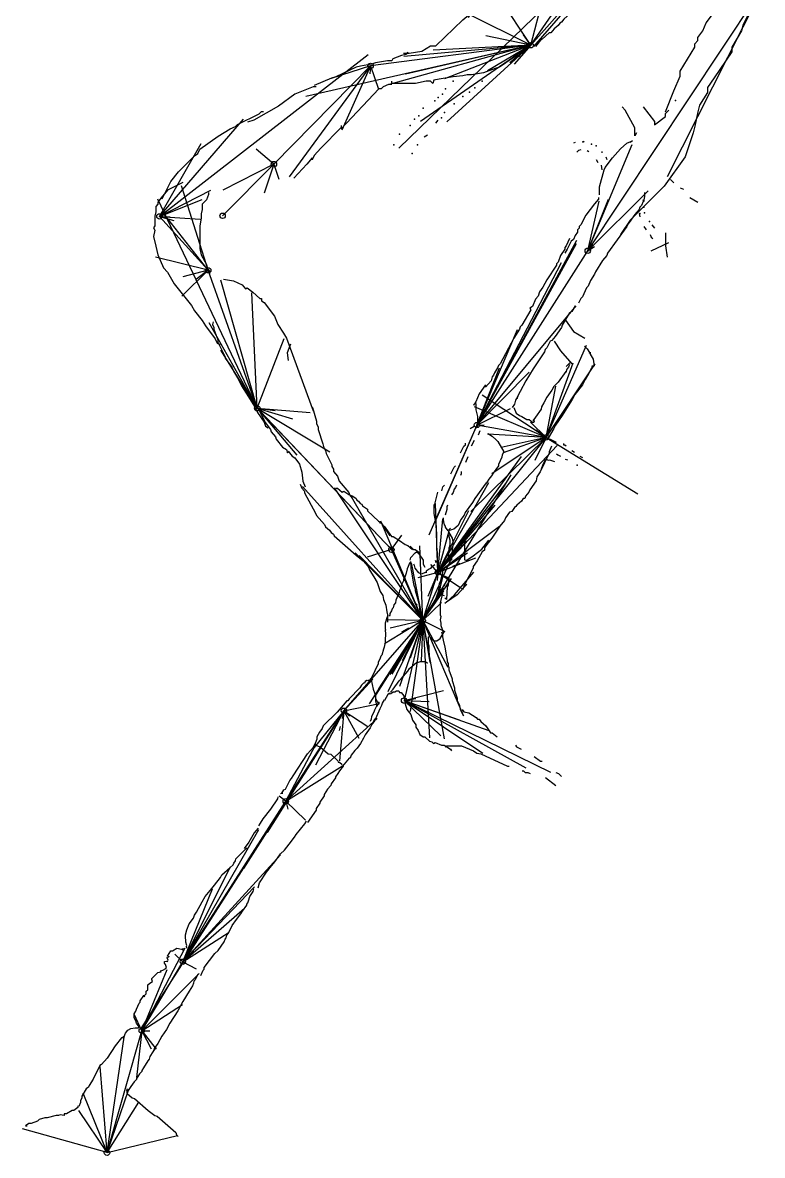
# Model space of a CAD drawing. Header units: millimetres. Extents: x -8 to 158, y -16 to 290.
# Drawn here: x 52.64 to 80.12, y -14.15 to 27.89 of the extents above; entities that cross this region are included whole.
import ezdxf

# ---------------------------------------------------------------- set-up
doc = ezdxf.new("R2010")
doc.units = ezdxf.units.MM
doc.linetypes.add('DASH', pattern=[0.6, 0.3, -0.3])

msp = doc.modelspace()

# ---------------------------------------------------------------- linework, layer by layer
at = {"layer": 'Shots', "color": 1}
for p, q in [((77.396, 33.688), (71.514, 27.054)), ((73.63, 19.424), (80.116, 29.174)), ((71.514, 27.054), (65.564, 26.29)), ((65.564, 26.29), (61.972, 22.642)), ((61.972, 22.642), (60.068, 20.724)), ((59.534, 18.7), (57.72, 20.702)), ((69.516, 12.956), (73.63, 19.424)), ((61.352, 13.578), (59.534, 18.7)), ((66.336, 8.33), (61.352, 13.578)), ((72.086, 12.498), (69.516, 12.956)), ((68.062, 7.486), (72.086, 12.498)), ((67.5, 5.696), (66.336, 8.33)), ((67.5, 5.696), (68.062, 7.486)), ((64.572, 2.352), (67.5, 5.696)), ((67.5, 5.696), (66.808, 2.728)), ((67.5, 5.696), (67.5, 5.696)), ((67.5, 5.696), (67.5, 5.696)), ((62.414, -1.008), (64.572, 2.352)), ((58.59, -6.966), (62.414, -1.008)), ((57.066, -9.526), (58.59, -6.966)), ((55.774, -14.054), (57.066, -9.526)), ((55.774, -14.054), (55.774, -14.054))]:
    msp.add_line(p, q, dxfattribs=at)
for centre in [(71.514, 27.054), (65.564, 26.29), (61.972, 22.642), (57.72, 20.702), (60.068, 20.724), (73.63, 19.424), (59.534, 18.7), (61.352, 13.578), (69.516, 12.956), (72.086, 12.498), (66.336, 8.33), (68.062, 7.486), (67.5, 5.696), (67.5, 5.696), (67.5, 5.696), (66.808, 2.728), (64.572, 2.352), (62.414, -1.008), (58.59, -6.966), (57.066, -9.526), (55.774, -14.054)]:
    msp.add_circle(centre, 0.1, dxfattribs=at)
at = {"layer": 'Sketch', "color": 0}
for points in [[(76.524, 24.586), (76.824, 25.366), (77.064, 25.906), (77.064, 26.086), (77.604, 26.986), (77.604, 27.106), (77.724, 27.226), (77.724, 27.346), (77.904, 27.586), (78.024, 27.886), (78.984, 29.146), (79.524, 29.806), (79.704, 29.926)], [(73.912, 29.136), (73.882, 29.076), (73.612, 28.866), (73.432, 28.656), (73.312, 28.566), (73.252, 28.476), (73.102, 28.386), (72.982, 28.236), (72.742, 28.026), (72.652, 27.906), (72.592, 27.876), (72.532, 27.786), (72.382, 27.666), (72.262, 27.516), (72.202, 27.516), (71.932, 27.276), (71.872, 27.246), (71.692, 27.006)], [(80.064, 29.146), (79.404, 27.826), (79.344, 27.586), (78.984, 26.986), (78.984, 26.806), (78.324, 25.846), (78.084, 25.486), (78.084, 25.306), (77.784, 24.826), (77.724, 24.586), (77.604, 24.046), (77.544, 23.806), (77.244, 22.906), (76.464, 21.826), (75.204, 20.566), (74.844, 20.026)], [(66.792, 26.756), (66.992, 26.756), (67.472, 26.836), (67.792, 27.036), (67.992, 27.036), (68.992, 27.996), (69.272, 28.236), (69.192, 28.076)], [(66.952, 26.796), (66.872, 26.716), (66.712, 26.676), (66.392, 26.556), (66.352, 26.476), (66.192, 26.476), (65.752, 26.396), (65.592, 26.356), (65.192, 26.276), (65.032, 26.236), (64.272, 25.876), (64.112, 25.836), (63.472, 25.556)], [(71.352, 26.876), (71.152, 26.756), (71.072, 26.636), (70.992, 26.676), (70.592, 26.396), (70.352, 26.236), (70.192, 26.196), (69.752, 26.036), (69.312, 25.956), (69.152, 25.956), (68.992, 25.916), (68.632, 25.876), (68.112, 25.796), (67.912, 25.756), (67.872, 25.636), (67.792, 25.716), (67.632, 25.716), (67.232, 25.636), (66.352, 25.636), (66.352, 25.716)], [(63.546, 25.514), (63.426, 25.514), (62.746, 25.234), (62.146, 24.794), (61.226, 24.274), (60.986, 24.194)], [(66.352, 25.596), (66.352, 25.596), (66.232, 25.596), (66.032, 25.516), (65.952, 25.436), (65.872, 25.436), (64.472, 23.956)], [(57.826, 21.354), (58.146, 21.994), (58.426, 22.354), (58.626, 22.554), (59.026, 22.954), (59.146, 23.034), (59.226, 23.194), (59.906, 23.674), (60.346, 23.954), (60.546, 24.034), (60.626, 24.114), (61.426, 24.514), (61.506, 24.594), (61.586, 24.594)], [(75.444, 23.806), (75.384, 23.686), (75.384, 23.986), (75.024, 24.646), (74.904, 24.766)], [(75.684, 24.766), (76.104, 24.226), (76.104, 24.106), (76.524, 24.406), (76.524, 24.526), (76.644, 24.646)], [(64.472, 24.076), (64.472, 23.996), (63.712, 23.236), (63.472, 22.956), (63.392, 22.796), (63.392, 22.876), (63.192, 22.636), (62.712, 22.116)], [(67.992, 24.156), (68.072, 24.276)], [(67.672, 23.716), (67.552, 23.636)], [(73.164, 23.446), (73.104, 23.416)], [(73.374, 23.176), (73.284, 23.146), (73.224, 23.086)], [(73.434, 23.476), (73.494, 23.476), (73.434, 23.446)], [(73.614, 23.146), (73.674, 23.116)], [(74.064, 21.496), (74.064, 21.796), (74.244, 22.426), (74.274, 22.516), (74.544, 22.876), (74.844, 23.206), (75.084, 23.416), (75.294, 23.506), (75.204, 23.446)], [(73.944, 22.816), (74.004, 22.696)], [(74.154, 23.116), (74.154, 23.056)], [(74.304, 22.906), (74.334, 22.816)], [(74.124, 22.606), (74.154, 22.426)], [(58.586, 21.954), (58.026, 21.674), (57.786, 21.394), (57.666, 21.234), (57.666, 21.154), (57.586, 21.074), (57.586, 20.874), (57.546, 20.714), (57.546, 20.354), (57.506, 20.274), (57.546, 20.194), (57.506, 19.954), (57.586, 19.594), (57.666, 19.274), (57.866, 18.794), (58.026, 18.634), (58.266, 18.194), (58.906, 17.394), (59.026, 17.194), (59.306, 16.834), (59.426, 16.634), (59.786, 16.154), (59.866, 15.994), (59.946, 15.954), (59.946, 15.914)], [(76.704, 22.066), (76.824, 21.946)], [(59.546, 21.594), (59.546, 21.514), (59.466, 21.314), (59.306, 21.154), (59.306, 20.954), (59.266, 20.794), (59.266, 20.634), (59.226, 20.354), (59.226, 19.514), (59.266, 19.274), (59.466, 18.914), (59.506, 18.754), (59.586, 18.674), (59.586, 18.514)], [(75.744, 21.586), (75.744, 21.436), (75.714, 21.316), (75.714, 21.256), (75.684, 21.316), (75.684, 21.256), (75.624, 21.106), (75.564, 21.046), (75.534, 20.956), (75.384, 20.776), (75.174, 20.476), (75.114, 20.416), (75.084, 20.326), (74.364, 19.336), (74.334, 19.246), (74.184, 19.066), (73.914, 18.646), (73.884, 18.556), (73.734, 18.316), (73.644, 18.106), (73.584, 18.046), (73.434, 17.716), (73.374, 17.656), (73.284, 17.476)], [(77.064, 21.766), (77.184, 21.706)], [(74.034, 21.406), (74.034, 21.346), (73.884, 21.166), (73.554, 20.746), (73.374, 20.386), (73.314, 20.326), (73.314, 20.266), (73.254, 20.206), (73.254, 20.116), (73.164, 19.996), (73.104, 19.846), (73.014, 19.786), (72.864, 19.486), (72.774, 19.336)], [(77.424, 21.406), (77.724, 21.226)], [(75.534, 20.806), (75.564, 20.686)], [(75.714, 20.326), (75.804, 20.206)], [(76.014, 20.386), (76.104, 20.266)], [(72.954, 19.876), (72.834, 19.606), (72.774, 19.546), (72.774, 19.486), (72.624, 19.246), (72.534, 19.006), (72.474, 18.946), (72.474, 18.886), (72.114, 18.346), (71.964, 18.076), (71.844, 17.896), (71.784, 17.746), (71.694, 17.626), (71.574, 17.356), (71.484, 17.296), (71.514, 17.236), (71.184, 16.666), (71.124, 16.606), (71.094, 16.516), (70.884, 16.186), (70.374, 15.226), (70.314, 15.166), (70.284, 15.076), (70.164, 14.896), (70.134, 14.806), (70.074, 14.746), (70.044, 14.596), (69.834, 14.356)], [(75.954, 20.026), (75.984, 19.936), (76.044, 19.876)], [(76.524, 20.086), (76.524, 19.606), (76.584, 19.186)], [(75.984, 19.426), (76.644, 19.726)], [(60.106, 18.374), (60.466, 18.314), (60.796, 18.164), (60.916, 18.014), (60.976, 18.044), (61.186, 17.894), (61.456, 17.654), (61.516, 17.654), (61.516, 17.564), (61.606, 17.504), (61.996, 16.994), (62.116, 16.694), (62.326, 16.364), (62.446, 16.184), (63.436, 13.484)], [(73.164, 17.386), (73.044, 17.176), (72.954, 17.116), (72.684, 16.666), (72.654, 16.576), (72.414, 16.246), (72.294, 16.096), (72.234, 16.066), (72.114, 15.826), (72.054, 15.766), (72.024, 15.676), (71.604, 15.046), (71.334, 14.596), (71.124, 14.206), (71.004, 13.996), (71.004, 13.936), (71.034, 14.026), (70.944, 13.876), (70.914, 13.726), (70.824, 13.606)], [(72.804, 16.846), (73.104, 16.426), (73.524, 16.186)], [(59.716, 16.784), (59.686, 16.694), (59.746, 16.574), (59.746, 16.514), (59.896, 16.124), (59.896, 16.034), (60.166, 15.494), (60.166, 15.434), (60.406, 15.104), (60.466, 14.954), (60.616, 14.714), (60.736, 14.504), (60.766, 14.414), (60.946, 14.144), (61.276, 13.604), (61.366, 13.424), (61.606, 13.064), (61.666, 12.914), (61.756, 12.854)], [(72.384, 16.066), (72.624, 15.706), (73.044, 15.226)], [(62.586, 15.954), (62.466, 15.634), (62.506, 15.354)], [(73.514, 15.886), (73.614, 15.786), (73.694, 15.646), (73.694, 15.606), (73.714, 15.666), (73.714, 15.586), (73.834, 15.406), (73.854, 15.226), (73.874, 15.146)], [(72.954, 15.206), (72.914, 15.106), (72.854, 15.026), (72.814, 14.906), (72.814, 14.946), (72.534, 14.546), (72.374, 14.386), (72.294, 14.246), (72.114, 13.986), (71.994, 13.786), (71.914, 13.626), (71.894, 13.546), (71.694, 13.246), (71.594, 13.106)], [(73.794, 15.166), (73.774, 15.066), (73.674, 14.886), (73.534, 14.646), (73.434, 14.446), (73.154, 14.086), (73.054, 13.906), (72.674, 13.306), (72.434, 12.946), (72.374, 12.826), (72.154, 12.466)], [(72.834, 15.126), (72.994, 15.286)], [(69.834, 14.446), (69.594, 14.116), (69.474, 13.816), (69.384, 13.696), (69.444, 13.756)], [(61.336, 13.664), (61.666, 13.034), (61.846, 12.794), (61.876, 12.704), (62.026, 12.524), (62.056, 12.434), (62.296, 12.134), (62.446, 12.044), (62.476, 11.924), (62.506, 11.984), (62.656, 11.804), (62.746, 11.744), (62.926, 11.504), (63.016, 11.204), (63.046, 10.874), (63.136, 10.664)], [(63.436, 13.574), (63.406, 13.604), (63.556, 13.094), (63.556, 13.004), (63.616, 12.884), (63.616, 12.794), (63.796, 12.254), (63.826, 12.104), (63.886, 12.014), (63.916, 11.894), (64.126, 11.474), (64.126, 11.414), (64.186, 11.324), (64.186, 11.234), (64.336, 11.054), (64.396, 10.874), (64.756, 10.454), (64.786, 10.364), (64.876, 10.244)], [(69.474, 13.756), (69.474, 13.516), (69.534, 13.276), (69.534, 13.006), (69.504, 12.946)], [(70.884, 13.606), (70.974, 13.396), (71.094, 13.306), (71.184, 13.276), (71.364, 13.156), (71.454, 13.156), (71.574, 13.066), (71.634, 13.066)], [(69.264, 12.826), (69.414, 12.916)], [(69.624, 12.736), (69.564, 12.586)], [(69.914, 12.646), (70.074, 12.546), (70.234, 12.406), (70.294, 12.346), (70.514, 11.966), (70.454, 11.846), (70.434, 11.766), (70.314, 11.486), (70.314, 11.446), (70.114, 11.166), (70.054, 11.066), (69.954, 10.946), (69.894, 10.846), (69.834, 10.766)], [(72.094, 12.506), (72.114, 12.466), (72.114, 12.646)], [(68.904, 11.926), (69.024, 12.166), (69.084, 12.226), (69.084, 12.286)], [(69.414, 12.376), (69.294, 12.166)], [(72.134, 12.506), (72.154, 12.446), (72.234, 12.426), (72.454, 12.326)], [(72.734, 12.266), (72.734, 12.226), (72.774, 12.226), (72.834, 12.186)], [(72.284, 12.176), (72.194, 11.966), (72.194, 11.906), (71.864, 11.216), (71.744, 11.036), (71.714, 10.886), (71.474, 10.556), (71.444, 10.466), (71.324, 10.316), (71.294, 10.226), (71.234, 10.226), (71.174, 10.136), (70.994, 9.986), (70.964, 9.926), (70.904, 9.896), (70.814, 9.746), (70.724, 9.716), (70.574, 9.506), (70.544, 9.416), (70.364, 9.206), (70.064, 8.756), (69.884, 8.516), (69.794, 8.396), (69.794, 8.306), (69.704, 8.246), (69.524, 7.916), (69.374, 7.706), (69.374, 7.646), (69.074, 7.076), (68.984, 6.836), (68.954, 6.896)], [(69.174, 11.776), (69.084, 11.566)], [(72.474, 11.886), (72.514, 11.846), (72.614, 11.806)], [(73.034, 12.006), (73.134, 11.946)], [(73.334, 11.806), (73.434, 11.746)], [(68.544, 11.146), (68.664, 11.386), (68.724, 11.446)], [(71.914, 11.326), (71.974, 11.506), (72.074, 11.686), (72.174, 11.646), (72.214, 11.666), (72.394, 11.606)], [(72.794, 11.686), (72.874, 11.666)], [(68.934, 11.236), (68.934, 11.146), (68.904, 11.086)], [(62.954, 10.766), (63.014, 10.616), (63.104, 10.496), (63.104, 10.436), (63.524, 9.686), (63.554, 9.596), (63.854, 9.266), (63.884, 9.176), (64.034, 9.056), (64.094, 8.966), (64.184, 8.906), (64.214, 8.846), (65.024, 8.126), (65.294, 7.916), (65.474, 7.706), (65.534, 7.556), (65.684, 7.316), (65.804, 7.106), (65.924, 6.776), (66.014, 6.626), (66.044, 6.476), (66.134, 6.266), (66.164, 6.026), (66.194, 5.906), (66.194, 5.636)], [(64.274, 10.616), (64.334, 10.616), (64.514, 10.466), (64.574, 10.496), (64.754, 10.376), (64.904, 10.316), (65.024, 10.226), (65.054, 10.166), (65.114, 10.136), (65.174, 10.046), (65.234, 10.016), (65.264, 9.956), (65.444, 9.836), (65.444, 9.776), (65.864, 9.386), (65.954, 9.326), (66.284, 8.846)], [(68.214, 10.516), (68.244, 10.666), (68.304, 10.726)], [(69.854, 10.806), (69.434, 10.226), (69.354, 10.086), (69.074, 9.706), (69.034, 9.606), (68.914, 9.446), (68.814, 9.226), (68.654, 9.086), (68.574, 9.066), (68.494, 9.046), (68.454, 9.066)], [(68.754, 10.726), (68.724, 10.636), (68.664, 10.576), (68.634, 10.456), (68.574, 10.366)], [(68.054, 10.466), (67.934, 10.016), (67.934, 9.896)], [(67.914, 10.006), (67.914, 9.666), (67.994, 9.206), (67.994, 9.066), (68.014, 8.926), (68.014, 8.306), (68.034, 8.266), (68.034, 7.946), (67.994, 7.846), (67.974, 7.926)], [(68.424, 9.976), (68.394, 9.916), (68.394, 9.826), (68.334, 9.616)], [(68.254, 9.506), (68.254, 9.446), (68.274, 9.366), (68.294, 9.246), (68.334, 9.206), (68.334, 9.166), (68.434, 9.026), (68.534, 9.126)], [(66.074, 9.206), (66.344, 8.816), (66.404, 8.816), (66.644, 8.666), (66.854, 8.516), (66.944, 8.486), (67.124, 8.336), (67.064, 8.426)], [(68.474, 8.966), (68.594, 8.756), (68.624, 8.636), (68.624, 8.486), (68.594, 8.336), (68.594, 8.216), (68.564, 8.156), (68.564, 7.946), (68.444, 7.946), (68.444, 8.006), (68.474, 8.066), (68.474, 8.246), (68.504, 8.366), (68.504, 8.486)], [(68.474, 8.876), (68.474, 8.816), (68.504, 8.696), (68.504, 8.456), (68.474, 8.396), (68.474, 8.246), (68.444, 8.186)], [(67.034, 8.456), (67.154, 8.336), (67.214, 8.336), (67.394, 8.216), (67.394, 8.216)], [(67.034, 7.946), (67.064, 8.036), (67.214, 8.216), (67.274, 8.246), (67.334, 8.216), (67.514, 7.946), (67.514, 7.796), (67.574, 7.676)], [(67.954, 7.766), (67.814, 7.666), (67.794, 7.626), (67.734, 7.606), (67.634, 7.526), (67.634, 7.466), (67.594, 7.486), (67.454, 7.426), (67.354, 7.466), (67.214, 7.646), (67.194, 7.746), (67.174, 7.786)], [(68.234, 7.766), (68.234, 7.466), (68.144, 7.136), (68.114, 7.076), (68.084, 6.806), (67.934, 6.386), (67.754, 6.146), (67.694, 6.026)], [(68.264, 7.406), (68.144, 6.956), (68.114, 6.686), (68.294, 6.626)], [(68.234, 7.346), (68.324, 7.346), (68.474, 7.286), (68.444, 7.016), (68.414, 6.956), (68.384, 6.476), (68.324, 6.536)], [(68.384, 6.386), (68.684, 6.656), (69.404, 7.496)], [(68.324, 7.076), (68.294, 6.986), (68.234, 6.926), (68.264, 6.866), (68.234, 6.806), (68.234, 6.716), (68.144, 6.356), (68.144, 5.906), (68.174, 5.846), (68.144, 5.726), (68.174, 5.606), (68.174, 5.516), (68.264, 5.276), (68.264, 5.336)], [(69.134, 7.046), (68.774, 6.656), (68.384, 6.386), (68.324, 6.326)], [(66.184, 5.836), (66.104, 5.596), (66.104, 5.396), (66.124, 5.356), (66.104, 5.316), (66.124, 5.236), (66.124, 5.156), (66.104, 5.016), (66.104, 4.896), (66.064, 4.716), (66.044, 4.636), (65.984, 4.416), (65.944, 4.376), (65.924, 4.296), (65.844, 4.136), (65.844, 4.096), (65.604, 3.576), (65.504, 3.456), (65.504, 3.416)], [(68.204, 5.276), (68.234, 5.156), (68.234, 5.096), (68.264, 4.976), (68.324, 4.706), (68.384, 4.346), (68.414, 4.226), (68.414, 4.166), (68.444, 4.106), (68.444, 4.016), (68.474, 3.956), (68.474, 3.866), (68.594, 3.536), (68.594, 3.476), (68.684, 3.206), (68.684, 3.116), (68.774, 2.816), (68.774, 2.726), (68.864, 2.546), (68.894, 2.396), (69.014, 2.156), (68.954, 2.336)], [(65.484, 3.496), (65.464, 3.456), (65.424, 3.476), (65.364, 3.436), (65.344, 3.376), (65.304, 3.376), (65.224, 3.296), (65.164, 3.196), (64.764, 2.796), (64.724, 2.716), (64.684, 2.716), (64.544, 2.556), (64.324, 2.296), (63.804, 1.796), (63.764, 1.696), (63.664, 1.556), (63.564, 1.376), (63.564, 1.296), (63.484, 1.076), (63.484, 1.016)], [(65.584, 3.496), (65.664, 3.156), (65.744, 2.916), (65.744, 2.716), (65.784, 2.556), (65.784, 2.496)], [(66.264, 3.016), (66.204, 2.956), (66.084, 2.736)], [(66.194, 2.966), (66.314, 2.996), (66.404, 3.056), (66.464, 3.056), (66.524, 3.086), (66.614, 3.086), (66.644, 3.026), (66.704, 3.026), (66.794, 2.906), (66.794, 2.846), (66.854, 2.726), (66.854, 2.606), (66.914, 2.396), (67.064, 2.216), (67.124, 2.006), (67.244, 1.826), (67.244, 1.736), (67.334, 1.616), (67.394, 1.466), (67.514, 1.376), (67.574, 1.376), (67.754, 1.226), (67.844, 1.196), (67.904, 1.136), (67.964, 1.166), (68.204, 1.076), (68.294, 1.076), (68.534, 0.926), (68.564, 0.866)], [(65.884, 2.676), (65.844, 2.636), (65.844, 2.596), (65.784, 2.516), (65.704, 2.376), (65.684, 2.296), (65.604, 2.136), (65.584, 2.036), (65.544, 1.956)], [(65.644, 1.876), (65.704, 1.956), (65.924, 2.436), (65.984, 2.556), (66.004, 2.636), (66.084, 2.756)], [(65.764, 2.796), (65.864, 2.596)], [(68.97, 2.396), (69.03, 2.306), (69.21, 2.276), (69.48, 2.096), (69.54, 2.036), (69.6, 2.036), (69.66, 1.946), (69.84, 1.796), (70.02, 1.526), (70.08, 1.526), (70.26, 1.376)], [(65.724, 2.056), (65.604, 1.816), (65.544, 1.716), (65.364, 1.456), (65.304, 1.336), (65.184, 1.136), (65.064, 0.956), (64.984, 0.876), (64.844, 0.696), (64.804, 0.596), (64.764, 0.596), (64.524, 0.296)], [(62.264, -0.704), (62.344, -0.584), (62.404, -0.564), (62.564, -0.244), (62.624, -0.164), (62.684, -0.064), (63.224, 0.756), (63.444, 0.996), (63.504, 1.136)], [(63.484, 1.116), (63.564, 1.056), (63.704, 0.996), (63.984, 0.756), (64.084, 0.736), (64.344, 0.496), (64.364, 0.436), (64.404, 0.436), (64.504, 0.356)], [(68.34, 1.016), (68.4, 1.046), (68.94, 1.046), (69.39, 0.866), (69.51, 0.776), (69.66, 0.746), (70.65, 0.296), (70.71, 0.296)], [(70.95, 1.076), (70.98, 1.016), (71.16, 0.926)], [(71.64, 0.656), (71.88, 0.476), (71.94, 0.476)], [(64.544, 0.336), (64.544, 0.296), (64.404, 0.116), (64.344, 0.016), (64.264, -0.104), (64.264, -0.144), (64.104, -0.364), (64.084, -0.424), (63.964, -0.564), (63.844, -0.764), (63.844, -0.804), (63.684, -1.044), (63.684, -1.084), (63.544, -1.284), (63.544, -1.344), (63.224, -1.804)], [(71.19, 0.116), (71.25, 0.116), (71.31, 0.056), (71.4, 0.056), (71.49, 0.026)], [(72.45, 0.056), (72.54, 0.026), (72.66, -0.094)], [(72.06, -0.124), (72.45, -0.424)], [(62.224, -0.724), (62.304, -0.704)], [(62.124, -0.844), (62.104, -0.924), (61.844, -1.304), (61.564, -1.664), (61.464, -1.824), (61.404, -1.924)], [(61.384, -2.004), (61.244, -2.184), (61.044, -2.524), (60.864, -2.764)], [(61.384, -4.224), (61.444, -4.044), (61.704, -3.644), (61.884, -3.404), (61.964, -3.324), (62.044, -3.204), (62.224, -2.964), (62.364, -2.824), (62.544, -2.604), (62.744, -2.344), (62.804, -2.244), (62.964, -2.044), (63.124, -1.844), (63.184, -1.744)], [(58.744, -6.464), (58.724, -6.404), (58.744, -6.364), (58.704, -6.244), (58.704, -6.164), (58.684, -6.084), (58.684, -5.964), (58.744, -5.784), (58.824, -5.564), (58.984, -5.344), (59.024, -5.244), (59.104, -5.124), (59.304, -4.744), (59.424, -4.544), (59.664, -4.244), (59.764, -4.124), (59.984, -3.844), (60.044, -3.744), (60.344, -3.464), (60.464, -3.364), (60.484, -3.304), (60.484, -3.304), (60.544, -3.224), (60.564, -3.144), (60.944, -2.764), (60.984, -2.744)], [(59.264, -7.484), (59.344, -7.284), (59.384, -7.244), (59.384, -7.184), (59.784, -6.664), (59.904, -6.544), (60.124, -6.224), (60.164, -6.124), (60.204, -6.084), (60.224, -5.984), (60.284, -5.904), (60.424, -5.624), (60.584, -5.404), (60.744, -5.184), (60.804, -5.084), (60.964, -4.864), (60.964, -4.824), (61.004, -4.784), (61.024, -4.704), (61.084, -4.544), (61.204, -4.364), (61.224, -4.264)], [(58.024, -6.764), (58.144, -6.564), (58.204, -6.564), (58.364, -6.464), (58.544, -6.504), (58.584, -6.524), (58.604, -6.464)], [(57.124, -8.204), (57.124, -8.264), (57.144, -8.224), (57.164, -8.264), (57.164, -8.224), (57.224, -8.164), (57.224, -8.064), (57.284, -8.004), (57.284, -7.824), (57.364, -7.764), (57.464, -7.704), (57.444, -7.624), (57.444, -7.584), (57.664, -7.364), (57.784, -7.344), (57.764, -7.304), (57.844, -7.284), (57.964, -7.224), (57.984, -7.184), (57.944, -7.064), (57.904, -7.024), (57.904, -6.964), (57.984, -6.944), (58.024, -6.964), (58.044, -6.904), (58.004, -6.824), (58.024, -6.784), (58.064, -6.784), (58.084, -6.744)], [(59.144, -7.424), (59.044, -7.644), (59.004, -7.684), (58.984, -7.764), (58.944, -7.864), (58.824, -8.064), (58.584, -8.444), (58.404, -8.784), (58.104, -9.244), (57.984, -9.484), (57.804, -9.724), (57.664, -10.004), (57.524, -10.184), (57.524, -10.224), (57.484, -10.284)], [(56.404, -9.784), (56.464, -9.624), (56.544, -9.504), (56.664, -9.444), (56.824, -9.424), (56.944, -9.424), (56.964, -9.384), (56.864, -9.244), (56.844, -9.164), (56.784, -9.044), (56.784, -8.904), (56.844, -8.804), (56.864, -8.724), (56.964, -8.504), (57.004, -8.464), (57.004, -8.424), (57.144, -8.224)], [(56.374, -9.734), (56.374, -9.794), (56.314, -9.794), (56.074, -10.094), (55.774, -10.544), (55.564, -10.784), (55.504, -10.814), (55.264, -11.324), (55.114, -11.564), (55.084, -11.624), (54.994, -11.684), (54.844, -11.954), (54.844, -12.014), (54.784, -12.134), (54.784, -12.194), (54.724, -12.344)], [(57.584, -10.144), (57.364, -10.484), (57.344, -10.584), (57.284, -10.644), (57.124, -10.904), (57.064, -11.004), (57.064, -11.044), (56.984, -11.124), (56.924, -11.224), (56.864, -11.304), (56.864, -11.344), (56.784, -11.424), (56.664, -11.604), (56.564, -11.744)], [(56.524, -11.684), (56.494, -11.774), (56.524, -11.864), (56.704, -12.014), (56.794, -12.044), (57.304, -12.494), (57.544, -12.674), (57.634, -12.704), (58.324, -13.304), (58.354, -13.394), (58.414, -13.454)], [(54.694, -12.314), (54.694, -12.374), (54.544, -12.494), (54.484, -12.494), (54.274, -12.614), (54.184, -12.614), (54.184, -12.674), (54.034, -12.644), (53.974, -12.674), (53.884, -12.674), (53.554, -12.764), (53.464, -12.764), (53.254, -12.824), (53.194, -12.884), (52.954, -12.974), (52.864, -12.974), (52.744, -13.064), (52.804, -13.064)]]:
    msp.add_lwpolyline(points, dxfattribs=at)
at = {"layer": 'Sketch', "color": 9}
for points in [[(69.154, 9.046), (69.114, 8.886), (69.074, 8.706), (69.054, 8.566), (69.054, 7.946)], [(69.094, 7.946), (69.134, 7.946), (69.374, 8.106), (69.694, 8.346), (69.954, 8.686)], [(67.044, 7.896), (67.044, 7.816), (67.064, 7.736), (67.064, 7.616), (67.084, 7.496), (67.164, 7.056), (67.184, 6.976), (67.224, 6.876), (67.224, 6.816), (67.304, 6.516), (67.364, 6.296), (67.384, 6.116), (67.404, 6.036), (67.404, 5.976), (67.444, 5.816)]]:
    msp.add_lwpolyline(points, dxfattribs=at)
at = {"layer": 'Sketch', "color": 3}
for points in [[(67.024, 7.856), (66.924, 7.616), (66.884, 7.456), (66.824, 7.276), (66.784, 7.236), (66.784, 7.176), (66.704, 6.996), (66.704, 6.936), (66.644, 6.816), (66.624, 6.736), (66.504, 6.456), (66.484, 6.356), (66.424, 6.276), (66.404, 6.176), (66.364, 6.136), (66.344, 6.056), (66.284, 5.956), (66.284, 5.896), (66.264, 5.856), (66.264, 5.896)], [(67.704, 5.096), (67.704, 4.836), (67.724, 4.756), (67.724, 4.536), (67.744, 4.456), (67.744, 4.336)], [(67.724, 5.126), (67.724, 5.126), (67.904, 4.946), (68.024, 4.946), (68.144, 5.036), (68.294, 5.276)], [(66.304, 3.036), (66.404, 3.156), (66.624, 3.456), (66.704, 3.536), (66.944, 3.816), (67.004, 3.916), (67.284, 4.156), (67.344, 4.156), (67.424, 4.176), (67.604, 4.176), (67.684, 4.116), (67.684, 4.116)]]:
    msp.add_lwpolyline(points, dxfattribs=at)
at = {"layer": 'Sketch', "color": 0}
for p in [(68.632, 25.716), (69.712, 25.716), (68.232, 25.236), (68.352, 25.436), (69.232, 25.316), (69.432, 25.476), (67.952, 24.996), (68.072, 25.116), (68.672, 24.876), (68.992, 25.156), (76.884, 25.006), (67.352, 24.436), (67.512, 24.716), (68.312, 24.556), (67.032, 24.076), (67.192, 24.316), (68.192, 24.356), (66.632, 23.756), (66.432, 23.356), (67.312, 23.356), (73.764, 23.386), (73.944, 23.326), (67.112, 23.036), (75.714, 21.046), (75.564, 20.806), (75.744, 20.836), (75.924, 20.506), (71.634, 13.096), (73.234, 11.466), (65.924, 9.326), (69.104, 7.016)]:
    msp.add_point(p, dxfattribs=at)
at = {"layer": 'XSect', "color": 1}
for p, q in [((77.396, 33.688), (66.618, 23.23)), ((77.396, 33.688), (71.618, 27.002)), ((71.514, 27.054), (74.564, 31.47)), ((71.514, 27.054), (72.358, 30.34)), ((80.116, 29.174), (76.576, 22.166)), ((71.514, 27.054), (70.36, 28.796)), ((71.514, 27.054), (69.148, 28.23)), ((71.514, 27.054), (69.848, 27.408)), ((71.514, 27.054), (71.244, 27.44)), ((71.514, 27.054), (63.154, 25.152)), ((71.514, 27.054), (66.252, 25.592)), ((71.514, 27.054), (66.804, 26.64)), ((71.514, 27.054), (66.862, 25.978)), ((71.514, 27.054), (67.424, 24.222)), ((71.514, 27.054), (67.888, 26.872)), ((71.514, 27.054), (68.308, 25.808)), ((71.514, 27.054), (68.394, 24.208)), ((71.514, 27.054), (69.91, 26.108)), ((71.514, 27.054), (70.742, 26.4)), ((71.514, 27.054), (70.894, 26.358)), ((57.72, 20.702), (65.476, 26.712)), ((65.564, 26.29), (62.538, 22.17)), ((65.564, 26.29), (64.1, 25.826)), ((65.564, 26.29), (64.496, 23.898)), ((65.564, 26.29), (65.86, 25.42)), ((57.72, 20.702), (60.842, 24.312)), ((57.72, 20.702), (59.27, 23.402)), ((61.972, 22.642), (61.318, 23.196)), ((73.63, 19.424), (75.284, 23.364)), ((61.972, 22.642), (60.072, 21.676)), ((61.972, 22.642), (61.616, 21.564)), ((61.972, 22.642), (62.162, 22.08)), ((57.72, 20.702), (59.636, 21.674)), ((59.534, 18.7), (58.538, 21.836)), ((73.63, 19.424), (75.88, 21.648)), ((61.352, 13.578), (57.664, 21.342)), ((57.72, 20.702), (59.31, 21.326)), ((73.63, 19.424), (74.398, 21.338)), ((73.63, 19.424), (74.05, 21.268)), ((57.72, 20.702), (59.236, 20.594)), ((57.72, 20.702), (58.116, 20.684)), ((57.72, 20.702), (58.262, 20.552)), ((59.534, 18.7), (57.898, 20.778)), ((69.516, 12.956), (73.23, 19.816)), ((69.516, 12.956), (73.208, 19.698)), ((59.534, 18.7), (57.572, 19.188)), ((69.516, 12.956), (72.652, 18.992)), ((59.534, 18.7), (58.558, 17.734)), ((59.534, 18.7), (58.59, 18.462)), ((59.534, 18.7), (59.096, 18.37)), ((61.352, 13.578), (60.004, 18.332)), ((61.352, 13.578), (61.154, 17.86)), ((69.516, 12.956), (73.202, 17.386)), ((61.352, 13.578), (59.572, 16.754)), ((69.516, 12.956), (71.024, 16.5)), ((61.352, 13.578), (62.35, 16.174)), ((61.352, 13.578), (59.996, 15.732)), ((72.086, 12.498), (73.59, 15.92)), ((72.086, 12.498), (73.084, 15.264)), ((72.086, 12.498), (73.906, 15.222)), ((69.516, 12.956), (70.35, 15.078)), ((69.516, 12.956), (71.46, 14.924)), ((72.086, 12.498), (72.446, 14.394)), ((72.086, 12.498), (69.708, 14.06)), ((61.352, 13.578), (63.324, 13.42)), ((61.352, 13.578), (64.052, 11.96)), ((61.352, 13.578), (62.826, 11.836)), ((61.352, 13.578), (62.018, 13.5)), ((61.352, 13.578), (62.66, 13.182)), ((66.336, 8.33), (61.476, 13.456)), ((72.086, 12.498), (69.428, 13.63)), ((69.516, 12.956), (70.758, 13.568)), ((72.086, 12.498), (72.94, 13.762)), ((72.086, 12.498), (71.504, 13.066)), ((69.516, 12.956), (67.724, 8.87)), ((69.516, 12.956), (67.946, 9.352)), ((72.086, 12.498), (71.72, 12.76)), ((68.062, 7.486), (72.5, 12.196)), ((72.086, 12.498), (69.282, 9.744)), ((72.086, 12.498), (69.906, 12.614)), ((72.086, 12.498), (70.068, 11.15)), ((72.086, 12.498), (70.414, 12.128)), ((72.086, 12.498), (70.49, 11.922)), ((72.086, 12.498), (71.664, 11.636)), ((72.086, 12.498), (75.496, 10.406)), ((68.062, 7.486), (71.168, 11.782)), ((67.5, 5.696), (70.786, 11.108)), ((67.5, 5.696), (63.04, 10.674)), ((67.5, 5.696), (64.226, 10.628)), ((68.062, 7.486), (70.62, 10.836)), ((68.062, 7.486), (69.96, 10.822)), ((67.5, 5.696), (64.818, 10.348)), ((68.062, 7.486), (67.98, 10.038)), ((68.062, 7.486), (70.188, 9.984)), ((68.062, 7.486), (69.208, 9.782)), ((67.5, 5.696), (65.944, 9.382)), ((68.062, 7.486), (68.252, 9.476)), ((66.336, 8.33), (66.726, 8.866)), ((68.062, 7.486), (70.352, 9.208)), ((68.062, 7.486), (68.48, 9.034)), ((67.5, 5.696), (67.398, 8.474)), ((68.062, 7.486), (69.136, 8.662)), ((67.5, 5.696), (64.996, 8.216)), ((67.5, 5.696), (65.146, 8.114)), ((66.336, 8.33), (65.432, 8.056)), ((67.5, 5.696), (68.722, 8.326)), ((68.062, 7.486), (69.168, 8.208)), ((68.062, 7.486), (69.476, 8.024)), ((67.5, 5.696), (67.078, 7.84)), ((68.062, 7.486), (67.798, 7.776)), ((68.062, 7.486), (67.32, 7.288)), ((67.5, 5.696), (68.568, 7.256)), ((68.062, 7.486), (67.694, 6.594)), ((68.062, 7.486), (68.904, 6.92)), ((67.5, 5.696), (68.268, 6.918)), ((67.5, 5.696), (68.286, 6.806)), ((67.5, 5.696), (68.2, 6.372)), ((67.5, 5.696), (65.506, 2.61)), ((67.5, 5.696), (65.708, 2.862)), ((67.5, 5.696), (65.858, 3.166)), ((67.5, 5.696), (66.086, 4.83)), ((67.5, 5.696), (66.192, 5.72)), ((67.5, 5.696), (66.208, 3.048)), ((67.5, 5.696), (66.284, 3.698)), ((67.5, 5.696), (66.292, 5.416)), ((67.5, 5.696), (66.358, 3.708)), ((67.5, 5.696), (66.564, 4.096)), ((67.5, 5.696), (66.632, 3.246)), ((67.5, 5.696), (66.742, 4.202)), ((67.5, 5.696), (67.038, 2.328)), ((67.5, 5.696), (67.04, 4.298)), ((67.5, 5.696), (67.438, 4.192)), ((67.5, 5.696), (67.766, 4.14)), ((67.5, 5.696), (67.748, 1.342)), ((67.5, 5.696), (68.298, 1.312)), ((67.5, 5.696), (68.322, 5.288)), ((67.5, 5.696), (68.438, 3.966)), ((67.5, 5.696), (68.974, 2.232)), ((64.572, 2.352), (65.65, 3.52)), ((66.808, 2.728), (68.27, 3.1)), ((64.572, 2.352), (65.898, 2.616)), ((66.808, 2.728), (67.244, 2.8)), ((66.808, 2.728), (67.734, 2.698)), ((66.808, 2.728), (68.86, 2.016)), ((66.808, 2.728), (69.958, 1.618)), ((66.808, 2.728), (72.246, 0.064)), ((66.808, 2.728), (71.328, 0.226)), ((66.808, 2.728), (69.738, 0.77)), ((66.808, 2.728), (68.172, 1.42)), ((64.572, 2.352), (57.03, -9.45)), ((64.572, 2.352), (60.848, -3.508)), ((64.572, 2.352), (61.718, -2.168)), ((64.572, 2.352), (63.474, 0.99)), ((64.572, 2.352), (63.518, 0.334)), ((64.572, 2.352), (64.408, 0.496)), ((64.572, 2.352), (65.128, 1.336)), ((64.572, 2.352), (65.46, 1.762)), ((62.414, -1.008), (65.81, 2.064)), ((62.414, -1.008), (63.532, 1.096)), ((62.414, -1.008), (64.524, 0.306)), ((62.414, -1.008), (62.17, -0.824)), ((62.414, -1.008), (63.148, -1.706)), ((58.59, -6.966), (61.418, -2.054)), ((58.59, -6.966), (62.212, -2.998)), ((58.59, -6.966), (60.362, -3.442)), ((58.59, -6.966), (61.254, -4.184)), ((58.59, -6.966), (59.69, -4.264)), ((58.59, -6.966), (60.878, -4.974)), ((58.59, -6.966), (60.278, -5.888)), ((57.066, -9.526), (58.678, -6.454)), ((58.59, -6.966), (58.298, -6.684)), ((58.59, -6.966), (59.08, -7.232)), ((57.066, -9.526), (58.006, -7.26)), ((57.066, -9.526), (59.194, -7.406)), ((57.066, -9.526), (58.574, -8.55)), ((57.066, -9.526), (56.786, -8.908)), ((57.066, -9.526), (56.868, -11.266)), ((57.066, -9.526), (57.604, -10.218)), ((57.066, -9.526), (57.414, -10.198)), ((55.774, -14.054), (56.412, -9.762)), ((55.774, -14.054), (55.516, -10.86)), ((55.774, -14.054), (56.582, -11.698)), ((55.774, -14.054), (54.886, -11.846)), ((55.774, -14.054), (56.956, -12.176)), ((55.774, -14.054), (54.73, -12.492)), ((55.774, -14.054), (52.64, -13.174)), ((55.774, -14.054), (58.386, -13.42))]:
    msp.add_line(p, q, dxfattribs=at)
at = {"layer": 'XSect', "color": 1, "linetype": 'DASH'}
for p, q in [((65.564, 26.29), (65.516, 25.804)), ((61.972, 22.642), (61.954, 22.66)), ((73.63, 19.424), (74.112, 19.732)), ((73.63, 19.424), (73.866, 19.69)), ((69.516, 12.956), (69.782, 12.962)), ((69.516, 12.956), (69.538, 12.894)), ((72.086, 12.498), (71.86, 12.526)), ((66.336, 8.33), (66.256, 8.442)), ((66.336, 8.33), (66.298, 8.396)), ((68.062, 7.486), (69.068, 7.898)), ((68.062, 7.486), (68.03, 7.092)), ((67.5, 5.696), (67.268, 6.318)), ((67.5, 5.696), (67.612, 5.924)), ((67.5, 5.696), (66.63, 5.228)), ((67.5, 5.696), (67.418, 5.582)), ((67.5, 5.696), (67.56, 5.62)), ((64.572, 2.352), (64.396, 1.612)), ((64.572, 2.352), (64.78, 2.146)), ((62.414, -1.008), (62.53, -1.472)), ((58.59, -6.966), (58.688, -6.824)), ((57.066, -9.526), (57.472, -9.53))]:
    msp.add_line(p, q, dxfattribs=at)

doc.saveas('drawing.dxf')
